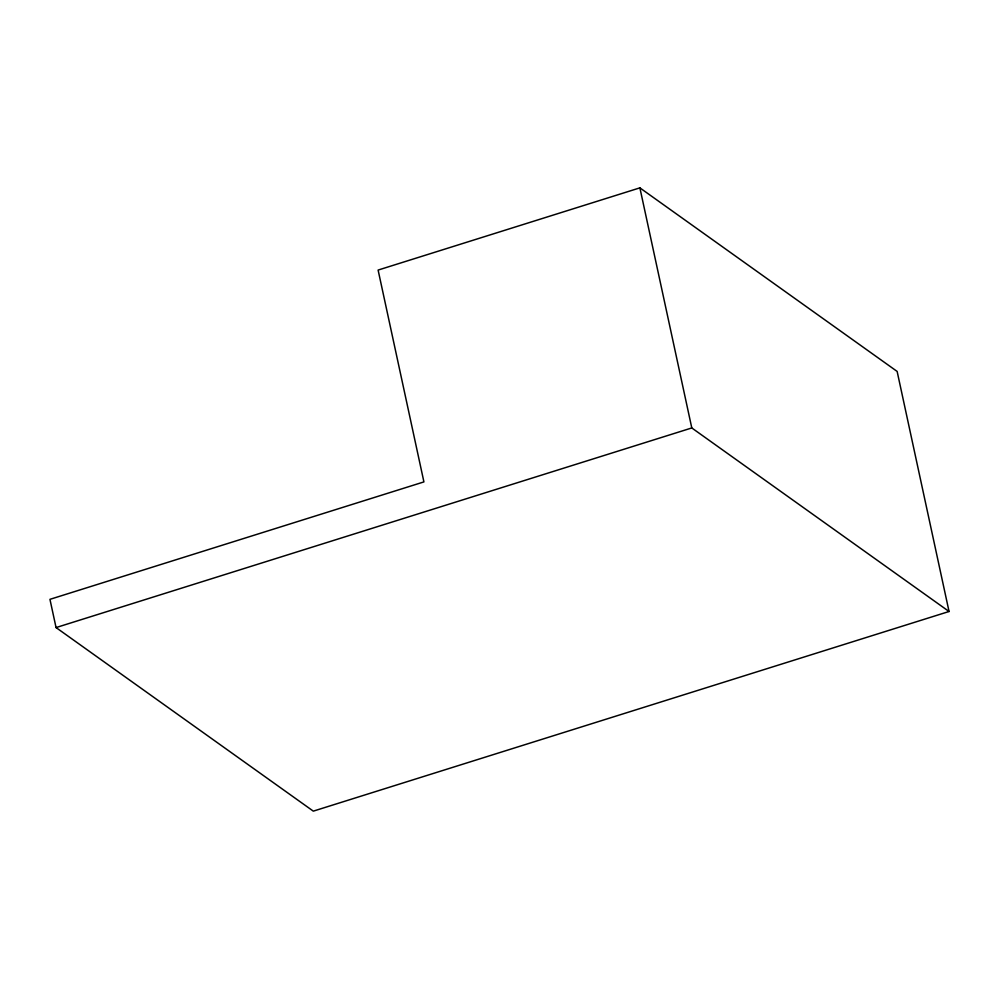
<?xml version="1.0" encoding="UTF-8"?>
<svg xmlns="http://www.w3.org/2000/svg" width="999" height="999" viewBox="0 0 999 999"><rect width="100%" height="100%" fill="white"/><g stroke="black" fill="none" stroke-linecap="round" stroke-linejoin="round"><path stroke-width="1.5" d="M639.884 187.862L378.109 270.067L423.913 481.905L49.95 599.338L56.056 627.572L313.311 811.138L949.05 611.5L897.139 371.428L639.884 187.862L691.795 427.947L949.05 611.5M56.056 627.572L691.795 427.947"/></g></svg>
